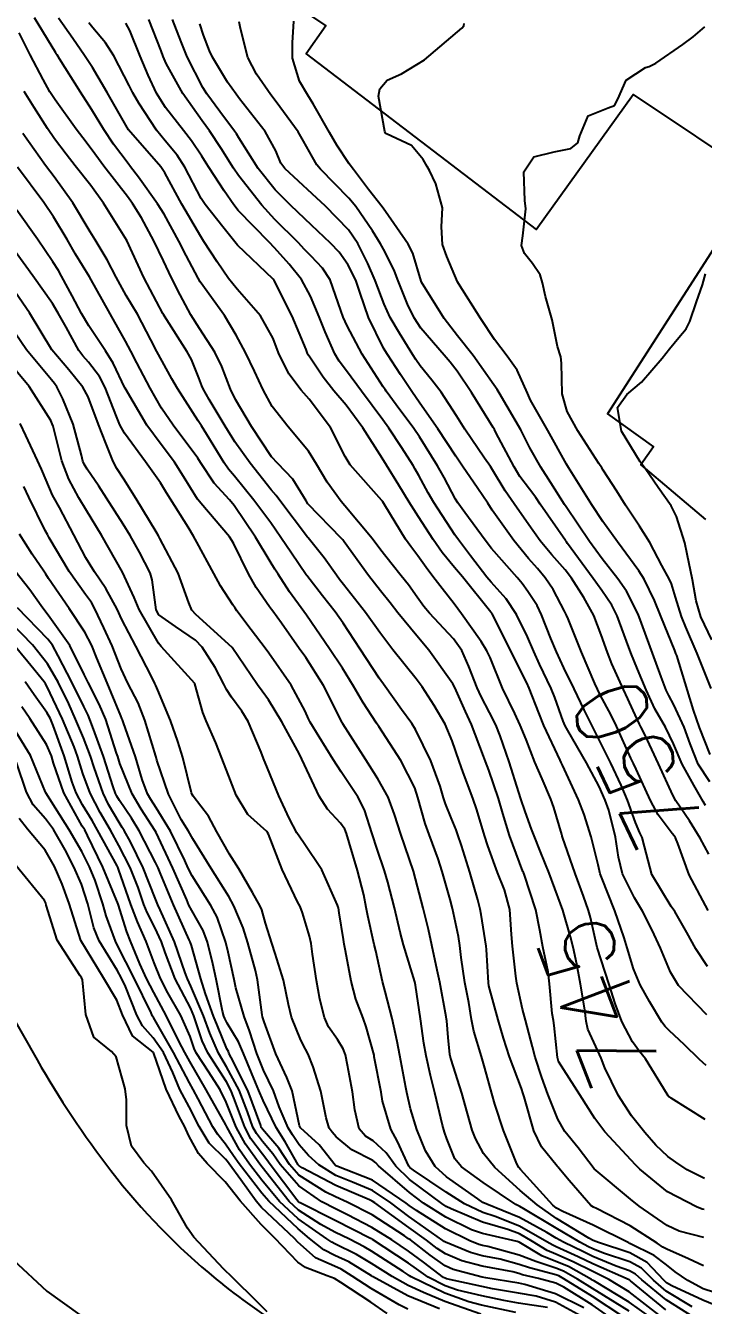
# Model space of a CAD drawing. Header units: metres. Extents: x 318500 to 325275, y 7408834 to 7428799.
# Drawn here: x 321769.7 to 321806.5, y 7415628.4 to 7415697.8 of the extents above; entities that cross this region are included whole.
import ezdxf
from ezdxf.enums import TextEntityAlignment as Align

# ---------------------------------------------------------------- set-up
doc = ezdxf.new("R2010")
doc.units = ezdxf.units.M
doc.header["$MEASUREMENT"] = 0
for name, color, linetype in [('Cotas', 45, 'Continuous'), ('Curvas de Nivel 1m', 11, 'Continuous'), ('Curvas de Nivel 5m', 15, 'Continuous'), ('Edificações', 30, 'Continuous'), ('Vias Primárias', 230, 'Continuous')]:
    doc.layers.add(name, color=color, linetype=linetype)
doc.styles.add('Style-STANDARD', font='STANDARD.shx')

msp = doc.modelspace()

# ---------------------------------------------------------------- linework, layer by layer
at = {"layer": 'Curvas de Nivel 1m', "flags": 128}
for points, elevation in [([(321806.581, 7415638.488), (321804.724, 7415639.632), (321804.599, 7415639.72), (321804.568, 7415639.76), (321804.516, 7415639.847), (321803.329, 7415641.78), (321803.021, 7415642.172), (321802.639, 7415642.686), (321802.051, 7415643.796), (321801.689, 7415644.775), (321801.362, 7415645.803), (321800.71, 7415647.81), (321800.352, 7415649.441), (321800.247, 7415649.817), (321799.977, 7415650.586), (321799.529, 7415651.828), (321798.834, 7415653.794), (321798.82, 7415653.84), (321798.814, 7415653.863), (321798.791, 7415653.94), (321798.368, 7415655.409), (321798.211, 7415655.849), (321797.73, 7415656.953), (321797.333, 7415657.863), (321796.858, 7415659.086), (321796.547, 7415659.873), (321796.249, 7415660.504), (321795.589, 7415661.883), (321794.915, 7415663.544), (321794.739, 7415663.902), (321794.418, 7415664.415), (321793.366, 7415665.916), (321792.955, 7415666.458), (321792.314, 7415667.28), (321791.807, 7415667.937), (321791.448, 7415668.414), (321790.987, 7415669.056), (321790.607, 7415669.568), (321790.327, 7415669.96), (321789.2, 7415671.805), (321789.088, 7415671.979), (321789.066, 7415672.015), (321789.031, 7415672.062), (321787.32, 7415673.997), (321787.057, 7415674.437), (321786.261, 7415676.012), (321785.103, 7415677.547), (321784.661, 7415678.037), (321783.995, 7415678.923), (321783.433, 7415680.055), (321783.142, 7415680.845), (321782.462, 7415682.067), (321781.182, 7415683.519), (321780.714, 7415684.087), (321780.108, 7415685.005), (321779.38, 7415686.107), (321779.214, 7415686.365), (321778.192, 7415688.126), (321777.265, 7415689.823), (321777.049, 7415690.142), (321775.29, 7415692.16), (321774.142, 7415694.178), (321773.34, 7415695.531), (321772.908, 7415696.197), (321772.271, 7415697.118), (321771.504, 7415698.218)], 746), ([(321806.696, 7415646.781), (321806.071, 7415647.74), (321805.587, 7415648.615), (321804.922, 7415649.757), (321804.734, 7415650.036), (321803.682, 7415651.776), (321803.283, 7415653.282), (321803.152, 7415653.785), (321803.037, 7415654.031), (321802.798, 7415654.597), (321802.356, 7415655.795), (321802.013, 7415656.607), (321801.457, 7415657.804), (321800.858, 7415659.006), (321800.44, 7415659.824), (321800.014, 7415660.693), (321799.465, 7415661.834), (321798.907, 7415662.973), (321798.507, 7415663.846), (321798.204, 7415664.578), (321797.706, 7415665.859), (321797.453, 7415666.361), (321796.963, 7415667.127), (321796.649, 7415667.557), (321796.379, 7415667.879), (321794.993, 7415669.459), (321794.639, 7415669.904), (321793.53, 7415671.407), (321793.162, 7415671.919), (321793.032, 7415672.134), (321792.409, 7415673.294), (321792.049, 7415673.935), (321791.073, 7415675.514), (321790.778, 7415675.955), (321789.818, 7415677.25), (321789.28, 7415677.977), (321789.209, 7415678.077), (321789.112, 7415678.225), (321787.978, 7415679.992), (321787.153, 7415681.526), (321786.943, 7415682.003), (321786.813, 7415682.357), (321786.233, 7415684.014), (321785.827, 7415684.651), (321785.203, 7415685.299), (321784.84, 7415685.669), (321784.492, 7415686.041), (321783.229, 7415687.298), (321782.523, 7415688.067), (321781.264, 7415689.677), (321780.988, 7415690.084), (321780.327, 7415691.141), (321779.697, 7415692.104), (321779.298, 7415692.642), (321778.237, 7415694.126), (321777.344, 7415695.762), (321777.177, 7415696.142), (321777.062, 7415696.434), (321776.391, 7415698.15)], 749), ([(321806.591, 7415655.517), (321806.461, 7415655.735), (321805.954, 7415656.612), (321805.329, 7415657.755), (321804.856, 7415658.849), (321804.422, 7415659.767), (321803.851, 7415660.747), (321803.37, 7415661.783), (321802.907, 7415662.906), (321802.534, 7415663.796), (321802.299, 7415664.43), (321801.798, 7415665.807), (321801.514, 7415666.37), (321800.963, 7415667.168), (321800.491, 7415667.825), (321799.108, 7415669.729), (321799.027, 7415669.84), (321799.001, 7415669.879), (321797.632, 7415671.861), (321797.386, 7415672.217), (321797.038, 7415672.672), (321796.53, 7415673.363), (321796.214, 7415673.883), (321795.225, 7415675.751), (321795.148, 7415675.899), (321795.082, 7415676.013), (321793.899, 7415677.912), (321793.122, 7415679.071), (321792.751, 7415679.55), (321792.416, 7415679.931), (321791.152, 7415681.393), (321790.783, 7415681.956), (321790.437, 7415682.695), (321789.93, 7415683.969), (321789.715, 7415684.492), (321789.206, 7415685.555), (321788.966, 7415685.982), (321788.523, 7415686.684), (321787.623, 7415687.996), (321787.247, 7415688.449), (321785.703, 7415690.024), (321785.513, 7415690.267), (321785.276, 7415690.68), (321784.792, 7415691.544), (321784.493, 7415692.042), (321783.314, 7415693.677), (321783.019, 7415694.063), (321782.236, 7415695.171), (321781.763, 7415696.076), (321781.366, 7415697.645), (321781.297, 7415698.009)], 752), ([(321806.826, 7415656.791), (321806.187, 7415657.747), (321805.754, 7415658.853), (321805.438, 7415659.754), (321804.882, 7415660.963), (321804.598, 7415661.475), (321804.455, 7415661.767), (321804.187, 7415662.485), (321803.725, 7415663.778), (321802.987, 7415665.752), (321802.975, 7415665.79), (321802.966, 7415665.806), (321802.951, 7415665.846), (321802.3, 7415667.136), (321801.845, 7415667.807), (321800.986, 7415668.895), (321800.308, 7415669.827), (321799.028, 7415671.71), (321798.946, 7415671.841), (321798.21, 7415673.021), (321797.652, 7415673.861), (321797.065, 7415674.903), (321796.571, 7415675.878), (321795.827, 7415677.161), (321795.407, 7415677.896), (321795.296, 7415678.081), (321795.114, 7415678.336), (321793.982, 7415679.911), (321793.146, 7415680.977), (321792.416, 7415681.931), (321791.189, 7415683.896), (321791.169, 7415683.95), (321790.712, 7415685.465), (321790.467, 7415685.961), (321789.236, 7415687.736), (321789.055, 7415687.982), (321788.313, 7415688.93), (321787.498, 7415689.998), (321787.273, 7415690.308), (321786.601, 7415691.328), (321786.203, 7415692.016), (321785.313, 7415693.57), (321785.024, 7415694.034), (321784.569, 7415694.804), (321784.19, 7415696.047), (321784.194, 7415696.883), (321784.257, 7415698.047)], 753), ([(321806.519, 7415633.593), (321806.408, 7415633.621), (321806.098, 7415633.736), (321804.532, 7415634.565), (321803.028, 7415635.783), (321802.792, 7415636.026), (321802.555, 7415636.28), (321801.131, 7415637.804), (321800.581, 7415638.537), (321799.77, 7415639.822), (321798.627, 7415641.621), (321798.561, 7415641.841), (321798.391, 7415643.587), (321798.349, 7415643.845), (321798.275, 7415644.226), (321798.126, 7415645.848), (321798.052, 7415646.487), (321797.775, 7415647.854), (321797.608, 7415648.745), (321797.388, 7415649.86), (321796.759, 7415651.779), (321796.719, 7415651.87), (321796.693, 7415651.939), (321795.966, 7415653.878), (321795.603, 7415655.081), (321795.362, 7415655.884), (321794.833, 7415657.422), (321794.662, 7415657.893), (321794.555, 7415658.184), (321793.892, 7415659.905), (321793.578, 7415660.61), (321792.99, 7415661.918), (321792.893, 7415662.115), (321791.586, 7415663.94), (321790.932, 7415664.721), (321789.897, 7415665.966), (321789.484, 7415666.501), (321788.962, 7415667.151), (321788.307, 7415667.987), (321786.997, 7415669.808), (321786.918, 7415669.921), (321786.847, 7415670.002), (321785.028, 7415671.882), (321784.925, 7415672.032), (321784.201, 7415673.202), (321783.395, 7415674.055), (321783.056, 7415674.43), (321781.967, 7415676.071), (321781.102, 7415677.529), (321780.83, 7415678.084), (321780.35, 7415679.32), (321779.981, 7415680.097), (321779.149, 7415681.385), (321778.682, 7415682.117), (321778.102, 7415683.2), (321777.627, 7415684.133), (321777.486, 7415684.429), (321777.199, 7415685.061), (321776.676, 7415686.145), (321775.994, 7415687.386), (321775.521, 7415688.157), (321775.246, 7415688.543), (321773.964, 7415690.18), (321773.668, 7415690.578), (321773.279, 7415691.12), (321772.819, 7415691.731), (321772.463, 7415692.202), (321771.313, 7415693.779), (321771.028, 7415694.223), (321770.665, 7415694.892), (321769.971, 7415696.234), (321769.362, 7415697.421)], 744), ([(321806.625, 7415641.407), (321806.275, 7415641.735), (321805.439, 7415642.549), (321804.645, 7415643.288), (321804.41, 7415643.526), (321804.229, 7415643.766), (321803.554, 7415644.889), (321803.052, 7415645.784), (321802.693, 7415646.656), (321802.342, 7415647.794), (321802.184, 7415648.326), (321801.679, 7415649.801), (321800.945, 7415651.621), (321800.883, 7415651.809), (321800.767, 7415652.296), (321800.395, 7415653.816), (321800.011, 7415655.03), (321799.707, 7415655.827), (321798.838, 7415657.7), (321798.771, 7415657.841), (321798.711, 7415657.973), (321797.825, 7415659.856), (321797.547, 7415660.53), (321797.03, 7415661.868), (321796.894, 7415662.168), (321796.032, 7415663.883), (321795.107, 7415665.738), (321795.028, 7415665.899), (321794.998, 7415665.946), (321794.951, 7415666.003), (321793.406, 7415667.916), (321792.978, 7415668.428), (321792.301, 7415669.242), (321791.813, 7415669.938), (321791.018, 7415671.17), (321790.516, 7415671.958), (321789.953, 7415672.88), (321789.292, 7415673.976), (321789.056, 7415674.357), (321788.003, 7415675.991), (321787.098, 7415677.219), (321786.435, 7415678.01), (321785.85, 7415678.751), (321785.128, 7415679.824), (321785.047, 7415679.949), (321785.005, 7415680.032), (321784.931, 7415680.235), (321784.167, 7415682.045), (321783.189, 7415683.982), (321783.135, 7415684.061), (321781.208, 7415685.897), (321781.129, 7415686.001), (321781.07, 7415686.082), (321780.416, 7415686.898), (321779.448, 7415688.107), (321779.245, 7415688.433), (321778.356, 7415690.124), (321777.93, 7415690.784), (321777.284, 7415691.555), (321776.812, 7415692.145), (321775.863, 7415693.604), (321775.539, 7415694.158), (321775.326, 7415694.559), (321774.492, 7415696.173), (321774.05, 7415696.872), (321773.365, 7415697.69), (321773.142, 7415697.968)], 747), ([(321806.656, 7415644.152), (321805.121, 7415645.753), (321804.691, 7415646.48), (321804.156, 7415647.768), (321803.692, 7415648.748), (321803.167, 7415649.783), (321802.741, 7415650.504), (321802.087, 7415651.797), (321801.865, 7415652.708), (321801.719, 7415653.801), (321801.352, 7415655.257), (321801.155, 7415655.807), (321800.821, 7415656.538), (321800.138, 7415657.821), (321799.12, 7415659.582), (321798.981, 7415659.839), (321798.872, 7415660.089), (321798.412, 7415661.374), (321798.218, 7415661.85), (321797.589, 7415663.181), (321797.275, 7415663.865), (321796.932, 7415664.652), (321796.344, 7415665.879), (321795.788, 7415666.717), (321794.967, 7415667.632), (321794.736, 7415667.902), (321793.848, 7415669.05), (321793.189, 7415669.918), (321793.004, 7415670.183), (321791.864, 7415671.937), (321791.558, 7415672.465), (321791.045, 7415673.416), (321790.851, 7415673.755), (321790.731, 7415673.955), (321790.124, 7415674.905), (321789.42, 7415675.975), (321789.087, 7415676.431), (321787.929, 7415677.992), (321787.121, 7415679.078), (321786.725, 7415679.605), (321786.487, 7415680.01), (321785.965, 7415681.201), (321785.63, 7415682.023), (321785.176, 7415683.13), (321784.678, 7415684.038), (321784.015, 7415684.865), (321783.207, 7415685.755), (321782.922, 7415686.063), (321781.236, 7415687.79), (321781.001, 7415688.084), (321780.486, 7415688.857), (321779.673, 7415690.104), (321779.513, 7415690.347), (321779.276, 7415690.732), (321778.722, 7415691.556), (321778.278, 7415692.125), (321777.308, 7415693.366), (321776.822, 7415694.145), (321776.359, 7415695.125), (321775.934, 7415696.154), (321775.364, 7415697.537), (321775.148, 7415697.943)], 748), ([(321806.777, 7415652.875), (321806.297, 7415653.737), (321805.727, 7415654.674), (321804.986, 7415655.757), (321804.815, 7415656.067), (321804.037, 7415657.772), (321803.316, 7415659.33), (321803.088, 7415659.787), (321803.015, 7415659.931), (321802.874, 7415660.233), (321802.382, 7415661.294), (321802.14, 7415661.801), (321801.518, 7415663.204), (321801.273, 7415663.815), (321800.934, 7415664.777), (321800.527, 7415665.824), (321800, 7415666.79), (321799.322, 7415667.836), (321798.977, 7415668.285), (321798.251, 7415669.113), (321797.633, 7415669.861), (321797.013, 7415670.726), (321796.211, 7415671.882), (321795.734, 7415672.587), (321795.048, 7415673.712), (321794.929, 7415673.901), (321794.603, 7415674.358), (321793.545, 7415675.915), (321793.091, 7415676.64), (321792.255, 7415677.933), (321791.754, 7415678.578), (321791.124, 7415679.357), (321790.879, 7415679.706), (321790.72, 7415679.956), (321789.989, 7415681.126), (321789.489, 7415681.975), (321789.171, 7415682.695), (321788.678, 7415683.985), (321788.281, 7415684.908), (321787.736, 7415685.995), (321787.221, 7415686.725), (321785.975, 7415688.019), (321785.25, 7415688.693), (321783.768, 7415690.053), (321783.558, 7415690.341), (321783.28, 7415691.012), (321782.707, 7415692.066), (321781.316, 7415693.845), (321781.134, 7415694.083), (321780.672, 7415694.748), (321779.844, 7415696.103), (321779.685, 7415696.436), (321779.362, 7415697.295), (321779.163, 7415697.908)], 751), ([(321806.848, 7415658.276), (321806.274, 7415659.746), (321805.943, 7415660.686), (321805.614, 7415661.753), (321805.031, 7415663.646), (321804.989, 7415663.759), (321804.922, 7415663.915), (321804.165, 7415665.772), (321803.818, 7415666.636), (321803.264, 7415667.786), (321802.977, 7415668.242), (321801.814, 7415669.808), (321801.016, 7415670.916), (321800.423, 7415671.826), (321799.334, 7415673.55), (321799.154, 7415673.839), (321799.053, 7415674.016), (321798.039, 7415675.856), (321797.104, 7415677.498), (321796.93, 7415677.873), (321796.372, 7415679.131), (321795.835, 7415679.889), (321795.143, 7415680.779), (321794.404, 7415681.908), (321793.188, 7415683.816), (321793.135, 7415683.921), (321792.555, 7415685.281), (321792.334, 7415685.933), (321792.266, 7415686.893), (321792.33, 7415687.934), (321791.968, 7415689.231), (321791.624, 7415689.945), (321791.489, 7415690.163), (321791.276, 7415690.543), (321790.639, 7415691.315), (321789.29, 7415691.94), (321789.243, 7415691.98), (321789.207, 7415692.065), (321788.851, 7415693.985), (321788.925, 7415694.385), (321789.333, 7415694.85), (321790.109, 7415695.198), (321791.35, 7415695.95), (321793.367, 7415697.663), (321793.489, 7415697.798), (321793.497, 7415697.919)], 754), ([(321806.503, 7415632.073), (321805.167, 7415632.417), (321804.505, 7415632.741), (321803, 7415633.783), (321802.526, 7415634.164), (321800.55, 7415635.81), (321799.678, 7415636.94), (321798.961, 7415637.834), (321798.58, 7415638.492), (321798.046, 7415639.848), (321797.709, 7415640.758), (321797.352, 7415641.859), (321797.202, 7415642.428), (321796.822, 7415643.867), (321796.659, 7415644.473), (321796.357, 7415645.873), (321796.299, 7415646.26), (321796.124, 7415647.876), (321796.073, 7415648.52), (321795.979, 7415649.878), (321795.694, 7415650.933), (321795.315, 7415651.884), (321794.782, 7415653.331), (321794.604, 7415653.893), (321794.181, 7415655.277), (321793.964, 7415655.903), (321793.443, 7415657.299), (321793.228, 7415657.914), (321792.856, 7415659.016), (321792.467, 7415659.926), (321791.872, 7415660.927), (321791.216, 7415661.945), (321790.896, 7415662.382), (321789.628, 7415663.963), (321788.934, 7415664.887), (321788.145, 7415665.988), (321786.965, 7415667.501), (321786.741, 7415667.777), (321786.573, 7415668.006), (321785.908, 7415668.94), (321785.035, 7415670.029), (321785.001, 7415670.073), (321783.505, 7415672.053), (321783.297, 7415672.32), (321783.036, 7415672.634), (321781.887, 7415674.072), (321781.067, 7415675.243), (321780.534, 7415676.088), (321779.67, 7415677.533), (321779.354, 7415678.106), (321779.28, 7415678.276), (321779.116, 7415678.706), (321778.705, 7415679.695), (321778.479, 7415680.12), (321777.253, 7415682.044), (321777.193, 7415682.139), (321777.161, 7415682.194), (321776.134, 7415684.151), (321775.21, 7415686.16), (321773.944, 7415688.179), (321773.254, 7415689.139), (321772.41, 7415690.203), (321771.907, 7415690.841), (321771.285, 7415691.677), (321770.907, 7415692.224), (321770.174, 7415693.364), (321769.638, 7415694.237)], 743), ([(321806.482, 7415630.538), (321805.663, 7415630.918), (321804.487, 7415631.442), (321804.279, 7415631.554), (321803.965, 7415631.768), (321802.504, 7415632.719), (321800.673, 7415633.653), (321800.519, 7415633.721), (321800.369, 7415633.812), (321799.2, 7415635.17), (321798.644, 7415635.839), (321798.604, 7415635.893), (321798.551, 7415635.946), (321797.7, 7415636.991), (321797.29, 7415637.859), (321796.762, 7415639.703), (321796.706, 7415639.868), (321796.604, 7415640.154), (321795.967, 7415641.877), (321795.631, 7415642.889), (321795.34, 7415643.883), (321794.843, 7415645.723), (321794.816, 7415645.889), (321794.707, 7415647.702), (321794.688, 7415647.89), (321794.429, 7415649.596), (321794.367, 7415649.895), (321794.239, 7415650.396), (321793.806, 7415651.904), (321793.354, 7415653.339), (321793.168, 7415653.914), (321793.069, 7415654.192), (321792.799, 7415654.839), (321792.484, 7415655.602), (321792.378, 7415655.926), (321792.195, 7415656.553), (321791.698, 7415657.937), (321790.865, 7415659.629), (321790.662, 7415659.952), (321790.11, 7415660.726), (321789.218, 7415661.967), (321788.897, 7415662.424), (321787.854, 7415663.986), (321786.941, 7415665.4), (321786.507, 7415666.007), (321785.822, 7415666.88), (321784.97, 7415667.986), (321784.952, 7415668.012), (321784.938, 7415668.03), (321784.142, 7415669.197), (321783.565, 7415670.052), (321783.012, 7415670.834), (321782.094, 7415672.069), (321781.043, 7415673.369), (321780.719, 7415673.757), (321780.486, 7415674.088), (321779.543, 7415675.633), (321779.248, 7415676.107), (321779.084, 7415676.367), (321777.949, 7415678.127), (321777.643, 7415678.66), (321777.125, 7415679.602), (321776.833, 7415680.143), (321776.513, 7415680.773), (321775.777, 7415682.154), (321775.175, 7415683.173), (321774.627, 7415684.168), (321774.139, 7415685.115), (321773.483, 7415686.186), (321773.217, 7415686.63), (321772.286, 7415688.204), (321771.261, 7415689.614), (321770.798, 7415690.225), (321769.566, 7415691.958)], 742), ([(321807.086, 7415629.099), (321806.463, 7415629.295), (321805.643, 7415629.742), (321804.952, 7415630.227), (321804.478, 7415630.595), (321803.813, 7415631.1), (321802.49, 7415631.763), (321802.429, 7415631.791), (321800.504, 7415632.753), (321798.859, 7415633.49), (321798.517, 7415633.672), (321798.303, 7415633.843), (321796.549, 7415635.777), (321796.471, 7415635.871), (321796.352, 7415636.072), (321795.63, 7415637.879), (321795.157, 7415639.319), (321794.995, 7415639.886), (321794.621, 7415641.274), (321794.436, 7415641.893), (321794.023, 7415643.279), (321793.898, 7415643.901), (321793.749, 7415644.819), (321793.54, 7415645.907), (321793.342, 7415647.269), (321793.273, 7415647.912), (321793.201, 7415648.399), (321792.861, 7415649.918), (321792.737, 7415650.417), (321792.314, 7415651.927), (321792.088, 7415652.612), (321791.598, 7415653.938), (321791.395, 7415654.54), (321790.992, 7415655.947), (321790.818, 7415656.469), (321790.06, 7415657.958), (321788.867, 7415659.801), (321788.751, 7415659.972), (321788.013, 7415661.115), (321787.498, 7415661.991), (321786.904, 7415662.963), (321786.206, 7415664.011), (321784.947, 7415665.841), (321784.812, 7415666.031), (321784.025, 7415667.104), (321783.414, 7415668.053), (321783.241, 7415668.323), (321782.98, 7415668.753), (321782.179, 7415670.068), (321781.026, 7415671.781), (321780.766, 7415672.084), (321779.943, 7415673), (321779.208, 7415674.108), (321779.054, 7415674.349), (321777.713, 7415676.131), (321777.094, 7415677.064), (321776.476, 7415678.146), (321775.753, 7415679.524), (321775.427, 7415680.157), (321775.138, 7415680.699), (321774.306, 7415682.173), (321773.19, 7415684.19), (321772.423, 7415685.423), (321771.962, 7415686.209), (321771.228, 7415687.446), (321770.706, 7415688.225), (321769.268, 7415690.126)], 741), ([(321805.864, 7415628.324), (321804.461, 7415629.179), (321803.776, 7415629.77), (321803.112, 7415630.416), (321802.48, 7415630.758), (321801.058, 7415631.231), (321800.486, 7415631.46), (321800.249, 7415631.575), (321799.779, 7415631.821), (321798.501, 7415632.579), (321796.738, 7415633.645), (321796.518, 7415633.764), (321796.309, 7415633.872), (321794.538, 7415635.057), (321793.354, 7415635.908), (321792.988, 7415636.347), (321792.565, 7415637.442), (321792.443, 7415637.797), (321792.398, 7415637.923), (321792.327, 7415638.17), (321791.905, 7415639.93), (321791.679, 7415640.869), (321791.434, 7415641.938), (321791.316, 7415642.619), (321791.127, 7415643.943), (321790.86, 7415645.765), (321790.822, 7415645.948), (321790.687, 7415646.416), (321790.209, 7415647.955), (321790.032, 7415648.642), (321789.727, 7415649.96), (321789.369, 7415651.346), (321789.181, 7415651.966), (321788.778, 7415653.144), (321788.519, 7415653.974), (321788.098, 7415655.275), (321787.731, 7415655.986), (321786.83, 7415657.338), (321786.402, 7415658.007), (321785.632, 7415659.245), (321785.154, 7415660.026), (321785.061, 7415660.216), (321784.876, 7415660.624), (321784.111, 7415662.038), (321782.916, 7415663.779), (321782.714, 7415664.053), (321781.958, 7415665.041), (321781.166, 7415666.077), (321781.08, 7415666.208), (321780.953, 7415666.401), (321780.29, 7415667.417), (321779.928, 7415668.096), (321778.995, 7415669.794), (321778.814, 7415670.112), (321778.524, 7415670.601), (321777.566, 7415672.132), (321777.363, 7415672.464), (321777.039, 7415673.004), (321776.222, 7415674.148), (321775.073, 7415675.704), (321774.824, 7415676.164), (321774.648, 7415676.605), (321774.03, 7415678.176), (321773.716, 7415678.781), (321773.124, 7415679.553), (321772.825, 7415679.893), (321772.601, 7415680.198), (321771.911, 7415681.446), (321771.489, 7415682.215), (321771.168, 7415682.735), (321770.11, 7415684.231), (321769.202, 7415685.487)], 739), ([(321806.931, 7415664.491), (321806.343, 7415665.746), (321806.089, 7415666.618), (321805.879, 7415667.751), (321805.598, 7415669.147), (321805.465, 7415669.755), (321805.021, 7415671.18), (321804.725, 7415671.765), (321804.025, 7415672.761), (321803.317, 7415673.786), (321803.055, 7415674.155), (321802.029, 7415675.806), (321801.819, 7415677.089), (321802.317, 7415677.802), (321803.117, 7415678.473), (321804.241, 7415679.773), (321804.634, 7415680.271), (321805.147, 7415680.895), (321805.543, 7415681.367), (321805.75, 7415681.754), (321806.105, 7415682.822), (321806.436, 7415683.748), (321806.59, 7415684.352)], 756), ([(321805.971, 7415627.737), (321804.454, 7415628.706), (321803.145, 7415629.78), (321802.788, 7415630.1), (321802.475, 7415630.27), (321801.749, 7415630.526), (321800.482, 7415631.059), (321799.969, 7415631.302), (321798.882, 7415631.834), (321798.493, 7415632.041), (321797.987, 7415632.358), (321796.509, 7415633.166), (321794.739, 7415633.888), (321794.521, 7415633.985), (321794.246, 7415634.172), (321792.542, 7415635.37), (321791.924, 7415635.929), (321791.409, 7415636.788), (321790.932, 7415637.945), (321790.587, 7415639.067), (321790.393, 7415639.952), (321790.341, 7415640.216), (321790.016, 7415641.956), (321789.874, 7415642.721), (321789.605, 7415643.96), (321789.221, 7415645.416), (321789.078, 7415645.966), (321788.705, 7415647.628), (321788.624, 7415647.971), (321788.281, 7415649.532), (321788.194, 7415649.978), (321788.053, 7415650.667), (321787.718, 7415651.986), (321787.265, 7415653.511), (321787.118, 7415653.995), (321787.026, 7415654.231), (321786.796, 7415654.561), (321786.096, 7415655.304), (321785.639, 7415656.018), (321784.835, 7415657.717), (321784.701, 7415658.031), (321784.573, 7415658.304), (321783.621, 7415660.042), (321782.882, 7415661.236), (321782.544, 7415661.713), (321782.292, 7415662.059), (321780.92, 7415664.08), (321778.946, 7415665.876), (321778.732, 7415666.112), (321778.569, 7415666.499), (321777.993, 7415668.12), (321776.998, 7415669.995), (321776.92, 7415670.131), (321776.79, 7415670.347), (321775.72, 7415672.153), (321775.04, 7415673.209), (321774.668, 7415673.787), (321774.468, 7415674.169), (321774.07, 7415675.17), (321773.671, 7415676.181), (321773.102, 7415677.685), (321772.827, 7415678.194), (321772.06, 7415679.147), (321771.13, 7415680.22), (321769.922, 7415682.232), (321769.176, 7415683.333)], 738), ([(321804.446, 7415628.166), (321802.526, 7415629.733), (321802.47, 7415629.777), (321802.447, 7415629.79), (321800.478, 7415630.653), (321799.693, 7415631.033), (321798.487, 7415631.58), (321798.307, 7415631.662), (321797.993, 7415631.847), (321796.502, 7415632.703), (321795.18, 7415633.213), (321794.513, 7415633.429), (321793.519, 7415633.905), (321792.529, 7415634.533), (321790.763, 7415635.73), (321790.549, 7415635.885), (321790.496, 7415635.951), (321789.895, 7415637.288), (321789.532, 7415637.96), (321789.078, 7415639.48), (321788.997, 7415639.966), (321788.629, 7415641.887), (321788.614, 7415641.97), (321788.184, 7415643.516), (321788.017, 7415643.98), (321787.634, 7415645.016), (321787.365, 7415645.99), (321787.066, 7415647.633), (321787.001, 7415647.996), (321786.954, 7415648.238), (321786.727, 7415649.684), (321786.682, 7415649.953), (321786.665, 7415650.001), (321786.628, 7415650.105), (321785.777, 7415652.015), (321784.782, 7415653.501), (321784.435, 7415654.034), (321784.004, 7415654.832), (321783.443, 7415656.044), (321782.832, 7415657.53), (321782.627, 7415658.053), (321782.497, 7415658.403), (321781.789, 7415660.066), (321781.435, 7415660.631), (321780.883, 7415661.383), (321780.609, 7415661.806), (321780.465, 7415662.086), (321779.994, 7415663.004), (321779.296, 7415664.104), (321778.925, 7415664.472), (321777.84, 7415665.217), (321776.946, 7415665.861), (321776.804, 7415666.132), (321776.581, 7415667.751), (321776.465, 7415668.138), (321775.889, 7415669.244), (321775.394, 7415670.154), (321775.009, 7415670.776), (321774.106, 7415672.174), (321773.683, 7415672.827), (321773.046, 7415673.762), (321772.886, 7415674.029), (321772.823, 7415674.193), (321772.745, 7415674.504), (321772.293, 7415676.202), (321771.734, 7415677.577), (321771.414, 7415678.215), (321771.287, 7415678.392), (321771.114, 7415678.594), (321769.771, 7415680.234), (321769.143, 7415681.127)], 737), ([(321804.231, 7415627.763), (321802.46, 7415629.133), (321801.344, 7415629.801), (321800.474, 7415630.23), (321799.421, 7415630.768), (321798.483, 7415631.177), (321798.013, 7415631.375), (321797.213, 7415631.859), (321796.496, 7415632.281), (321795.863, 7415632.513), (321794.505, 7415632.908), (321792.803, 7415633.628), (321792.518, 7415633.772), (321792.284, 7415633.924), (321790.539, 7415635.222), (321789.805, 7415635.957), (321789.274, 7415636.679), (321788.563, 7415637.316), (321788.16, 7415637.57), (321787.814, 7415637.981), (321787.572, 7415638.998), (321787.441, 7415639.987), (321787.177, 7415641.436), (321787.06, 7415641.994), (321786.948, 7415642.311), (321786.638, 7415642.812), (321786.153, 7415643.515), (321785.921, 7415644.011), (321785.679, 7415645), (321785.498, 7415646.018), (321785.281, 7415647.442), (321785.199, 7415648.023), (321785.115, 7415648.425), (321784.727, 7415649.696), (321784.601, 7415650.031), (321784.471, 7415650.295), (321783.637, 7415652.041), (321782.885, 7415653.952), (321782.837, 7415654.05), (321782.791, 7415654.108), (321781.764, 7415655.03), (321781.13, 7415656.075), (321780.822, 7415656.868), (321780.353, 7415658.087), (321780.033, 7415658.912), (321779.503, 7415660.101), (321779.323, 7415660.551), (321778.901, 7415662.11), (321778.89, 7415662.135), (321777.062, 7415664.129), (321776.923, 7415664.313), (321775.877, 7415666.146), (321775.599, 7415666.793), (321774.97, 7415668.16), (321773.83, 7415670.178), (321773.02, 7415671.509), (321772.604, 7415672.194), (321772.06, 7415673.22), (321771.684, 7415674.21), (321771.207, 7415676.089), (321771.165, 7415676.219), (321771.083, 7415676.396), (321769.908, 7415678.232), (321769.12, 7415679.203)], 736), ([(321802.444, 7415628.084), (321801.692, 7415628.557), (321800.463, 7415629.321), (321799.648, 7415629.822), (321798.893, 7415630.253), (321798.476, 7415630.412), (321797.395, 7415630.772), (321796.483, 7415631.128), (321794.783, 7415631.591), (321794.488, 7415631.647), (321794.297, 7415631.702), (321793.804, 7415631.9), (321792.499, 7415632.548), (321790.916, 7415633.542), (321790.518, 7415633.819), (321790.349, 7415633.952), (321788.538, 7415635.192), (321786.592, 7415635.957), (321786.55, 7415635.972), (321786.514, 7415636.001), (321785.646, 7415637.099), (321784.623, 7415638.029), (321784.572, 7415638.134), (321784.174, 7415640.034), (321783.892, 7415640.756), (321783.291, 7415642.043), (321782.647, 7415643.777), (321782.589, 7415643.99), (321782.571, 7415644.051), (321782.542, 7415644.162), (321782.289, 7415646.056), (321782.183, 7415646.562), (321781.766, 7415648.064), (321781.523, 7415648.873), (321781.018, 7415650.076), (321780.737, 7415650.572), (321779.774, 7415652.095), (321778.784, 7415653.7), (321778.542, 7415654.112), (321778.162, 7415654.751), (321777.47, 7415656.123), (321776.838, 7415657.974), (321776.793, 7415658.131), (321776.776, 7415658.196), (321776.185, 7415660.14), (321775.816, 7415661.083), (321775.257, 7415662.154), (321774.901, 7415662.918), (321774.406, 7415664.168), (321773.966, 7415665.143), (321773.472, 7415666.182), (321773.282, 7415666.514), (321772.958, 7415666.954), (321772.087, 7415668.199), (321770.997, 7415670.035), (321770.902, 7415670.211), (321770.784, 7415670.433), (321769.886, 7415672.227), (321769.624, 7415672.822)], 734), ([(321802.107, 7415627.793), (321800.456, 7415628.874), (321798.913, 7415629.833), (321798.629, 7415629.995), (321798.472, 7415630.053), (321797.045, 7415630.431), (321796.478, 7415630.625), (321795.459, 7415630.901), (321794.482, 7415631.084), (321793.848, 7415631.264), (321792.489, 7415631.821), (321792.426, 7415631.857), (321792.342, 7415631.922), (321790.509, 7415633.224), (321789.533, 7415633.96), (321788.53, 7415634.628), (321787.437, 7415635.086), (321786.542, 7415635.448), (321785.627, 7415636.014), (321785.063, 7415636.53), (321784.561, 7415637.115), (321784.184, 7415637.652), (321783.953, 7415638.036), (321783.465, 7415639.163), (321783.154, 7415640.044), (321782.616, 7415641.149), (321782.259, 7415642.056), (321781.866, 7415643.285), (321781.568, 7415644.066), (321781.126, 7415645.62), (321781.036, 7415646.075), (321780.702, 7415647.553), (321780.568, 7415648.082), (321780.097, 7415649.462), (321779.761, 7415650.095), (321778.754, 7415651.696), (321778.539, 7415652.112), (321778.356, 7415652.524), (321777.569, 7415654.122), (321776.802, 7415655.379), (321776.502, 7415655.829), (321776.329, 7415656.137), (321776.041, 7415656.923), (321775.676, 7415658.147), (321775.022, 7415660.003), (321774.966, 7415660.159), (321774.94, 7415660.228), (321774.872, 7415660.377), (321774.361, 7415661.644), (321774.131, 7415662.171), (321773.581, 7415663.509), (321773.313, 7415664.184), (321772.931, 7415664.911), (321772.082, 7415666.199), (321770.966, 7415667.828), (321770.811, 7415668.055), (321770.7, 7415668.214), (321770.063, 7415669.144), (321769.376, 7415670.234)], 733), ([(321801.353, 7415627.801), (321800.449, 7415628.436), (321798.908, 7415629.389), (321798.466, 7415629.602), (321797.539, 7415629.854), (321796.665, 7415630.06), (321796.473, 7415630.121), (321796.135, 7415630.212), (321794.476, 7415630.523), (321793.383, 7415630.811), (321792.483, 7415631.202), (321792.046, 7415631.487), (321791.451, 7415631.936), (321790.5, 7415632.625), (321788.663, 7415633.969), (321788.521, 7415634.061), (321788.365, 7415634.13), (321786.534, 7415634.911), (321784.712, 7415635.863), (321784.549, 7415635.968), (321784.5, 7415636.031), (321783.798, 7415637.273), (321783.308, 7415638.043), (321782.592, 7415639.505), (321782.37, 7415640.053), (321782.176, 7415640.487), (321781.526, 7415642.067), (321781.264, 7415642.698), (321780.646, 7415643.708), (321780.522, 7415643.955), (321780.473, 7415644.083), (321780.389, 7415644.349), (321780.051, 7415646.089), (321779.869, 7415646.916), (321779.587, 7415648.097), (321779.351, 7415648.735), (321778.727, 7415649.813), (321778.575, 7415650.112), (321778.453, 7415650.394), (321777.699, 7415652.121), (321776.789, 7415654.05), (321776.744, 7415654.131), (321775.979, 7415655.319), (321775.499, 7415656.15), (321774.835, 7415657.795), (321774.715, 7415658.162), (321774.648, 7415658.358), (321774.061, 7415660.172), (321773.713, 7415661.012), (321773.101, 7415662.187), (321772.896, 7415662.614), (321772.106, 7415664.198), (321770.944, 7415665.828), (321770.641, 7415666.215), (321769.937, 7415667.203), (321769.126, 7415668.238)], 732), ([(321799.994, 7415628.27), (321798.458, 7415629.026), (321796.79, 7415629.541), (321796.466, 7415629.601), (321794.677, 7415629.888), (321794.47, 7415629.932), (321792.901, 7415630.341), (321792.476, 7415630.54), (321791.667, 7415631.118), (321790.585, 7415631.949), (321790.491, 7415632.018), (321790.271, 7415632.175), (321788.51, 7415633.304), (321787.163, 7415633.99), (321786.524, 7415634.28), (321785.992, 7415634.544), (321784.541, 7415635.462), (321784.037, 7415636.035), (321783.449, 7415636.931), (321782.569, 7415637.949), (321782.526, 7415638.007), (321782.5, 7415638.051), (321782.465, 7415638.158), (321781.762, 7415640.063), (321780.862, 7415641.841), (321780.745, 7415642.078), (321780.713, 7415642.161), (321780.632, 7415642.323), (321780.118, 7415643.561), (321779.914, 7415644.091), (321779.471, 7415645.295), (321779.227, 7415646.102), (321778.707, 7415647.916), (321778.64, 7415648.111), (321778.59, 7415648.233), (321777.746, 7415650.12), (321777.017, 7415651.866), (321776.901, 7415652.129), (321776.764, 7415652.423), (321775.878, 7415654.144), (321775.467, 7415654.82), (321774.806, 7415655.777), (321774.658, 7415656.012), (321774.584, 7415656.163), (321774.465, 7415656.516), (321773.941, 7415658.173), (321773.398, 7415659.646), (321773.205, 7415660.185), (321773.106, 7415660.42), (321772.877, 7415660.882), (321772.226, 7415662.197), (321771.484, 7415663.631), (321771.174, 7415664.207), (321770.925, 7415664.539), (321769.282, 7415666.235)], 731), ([(321798.015, 7415628.278), (321796.45, 7415628.528), (321795.661, 7415628.669), (321794.455, 7415628.918), (321793.142, 7415629.228), (321792.463, 7415629.461), (321791.558, 7415629.934), (321790.909, 7415630.378), (321790.477, 7415630.691), (321788.539, 7415631.97), (321788.49, 7415632.001), (321788.431, 7415632.031), (321786.505, 7415633.008), (321784.563, 7415633.986), (321784.52, 7415634.013), (321784.501, 7415634.03), (321784.425, 7415634.127), (321782.985, 7415636.046), (321782.803, 7415636.298), (321782.556, 7415636.606), (321781.935, 7415637.431), (321781.6, 7415638.065), (321781.018, 7415639.649), (321780.853, 7415640.076), (321780.607, 7415640.519), (321779.597, 7415642.095), (321779.291, 7415642.754), (321778.848, 7415644.107), (321778.656, 7415644.541), (321777.831, 7415646.118), (321777.29, 7415647.535), (321777.078, 7415648.126), (321776.718, 7415648.889), (321776.302, 7415649.712), (321776.132, 7415650.139), (321775.817, 7415651.071), (321775.384, 7415652.151), (321774.778, 7415653.351), (321774.321, 7415654.167), (321773.763, 7415655.139), (321773.225, 7415656.184), (321772.826, 7415657.24), (321772.531, 7415658.193), (321772.35, 7415658.692), (321771.724, 7415660.201), (321770.887, 7415661.946), (321770.792, 7415662.114), (321770.717, 7415662.213), (321769.837, 7415663.295), (321769.05, 7415664.238)], 729), ([(321796.297, 7415628.016), (321794.448, 7415628.416), (321793.762, 7415628.589), (321792.457, 7415629.057), (321790.628, 7415629.948), (321790.53, 7415630.008), (321790.471, 7415630.052), (321790.193, 7415630.233), (321788.484, 7415631.34), (321788.082, 7415631.572), (321787.279, 7415631.988), (321786.496, 7415632.377), (321785.722, 7415632.792), (321784.513, 7415633.564), (321784.009, 7415634.035), (321782.548, 7415635.895), (321782.428, 7415636.052), (321781.636, 7415637.139), (321781.139, 7415638.071), (321780.59, 7415639.413), (321780.264, 7415640.085), (321779.653, 7415641.056), (321778.97, 7415642.105), (321778.859, 7415642.333), (321778.639, 7415642.979), (321778.138, 7415644.115), (321777.438, 7415645.353), (321777.031, 7415646.126), (321776.693, 7415646.985), (321776.246, 7415648.137), (321775.776, 7415649.199), (321775.417, 7415650.15), (321774.758, 7415652.059), (321774.719, 7415652.161), (321774.675, 7415652.247), (321773.619, 7415654.178), (321773.319, 7415654.706), (321772.804, 7415655.553), (321772.454, 7415656.194), (321772.246, 7415656.769), (321771.803, 7415658.2), (321771.212, 7415659.859), (321771.065, 7415660.208), (321770.873, 7415660.55), (321770.174, 7415661.512), (321769.693, 7415662.228)], 728), ([(321794.404, 7415627.927), (321792.45, 7415628.607), (321791.304, 7415629.09), (321790.463, 7415629.477), (321789.596, 7415629.959), (321788.477, 7415630.673), (321787.657, 7415631.158), (321786.487, 7415631.74), (321786.319, 7415631.833), (321786.057, 7415632.006), (321784.506, 7415633.097), (321783.48, 7415634.04), (321782.537, 7415635.188), (321781.861, 7415636.06), (321781.324, 7415636.835), (321780.631, 7415638.079), (321780.572, 7415638.197), (321779.513, 7415640.096), (321778.623, 7415641.621), (321778.346, 7415642.113), (321778.024, 7415642.728), (321777.332, 7415644.123), (321776.668, 7415645.361), (321776.266, 7415646.136), (321775.906, 7415646.928), (321775.408, 7415648.15), (321775.213, 7415648.651), (321774.73, 7415650.16), (321773.905, 7415652.173), (321773.081, 7415653.89), (321772.92, 7415654.188), (321772.874, 7415654.272), (321772.792, 7415654.4), (321771.785, 7415656.2), (321771.23, 7415657.811), (321771.114, 7415658.207), (321770.849, 7415658.814), (321769.936, 7415660.224), (321769.513, 7415660.867)], 727), ([(321792.161, 7415628.208), (321790.454, 7415628.914), (321788.534, 7415629.969), (321788.47, 7415630.009), (321787.243, 7415630.754), (321786.481, 7415631.113), (321785.889, 7415631.414), (321785.11, 7415632.021), (321784.498, 7415632.55), (321782.909, 7415634.046), (321782.527, 7415634.486), (321781.304, 7415636.069), (321780.997, 7415636.516), (321780.561, 7415637.146), (321780.144, 7415637.665), (321779.878, 7415638.09), (321779.084, 7415639.611), (321778.802, 7415640.107), (321778.605, 7415640.476), (321777.739, 7415642.119), (321776.649, 7415644.01), (321776.601, 7415644.082), (321776.576, 7415644.131), (321776.518, 7415644.266), (321775.596, 7415646.146), (321774.706, 7415647.926), (321774.598, 7415648.162), (321774.089, 7415649.535), (321773.899, 7415650.172), (321773.483, 7415651.445), (321773.185, 7415652.184), (321772.772, 7415653.009), (321772.075, 7415654.197), (321770.81, 7415656.191), (321770.795, 7415656.226), (321769.987, 7415658.223), (321768.867, 7415660.056)], 726), ([(321789.327, 7415627.961), (321788.449, 7415628.569), (321786.813, 7415629.647), (321786.468, 7415629.857), (321786.075, 7415630.006), (321784.9, 7415630.45), (321784.477, 7415630.741), (321783.232, 7415632.043), (321782.501, 7415632.781), (321781.356, 7415634.067), (321780.535, 7415635.093), (321779.558, 7415636.095), (321779.096, 7415636.642), (321778.565, 7415637.601), (321778.325, 7415638.112), (321778.042, 7415638.652), (321777.341, 7415640.123), (321776.648, 7415642.111), (321776.641, 7415642.13), (321775.517, 7415643.025), (321774.977, 7415644.155), (321774.662, 7415644.948), (321773.94, 7415646.171), (321772.71, 7415648.19), (321772.084, 7415650.196), (321771.698, 7415651.249), (321771.274, 7415652.205), (321770.773, 7415653.091), (321769.824, 7415654.224), (321769.374, 7415654.81)], 724), ([(321782.822, 7415628.046), (321782.446, 7415628.43), (321780.77, 7415630.075), (321780.615, 7415630.222), (321780.473, 7415630.361), (321779.643, 7415631.254), (321778.834, 7415632.105), (321778.497, 7415632.591), (321777.633, 7415634.119), (321776.543, 7415635.686), (321776.13, 7415636.136), (321775.456, 7415637.044), (321775.192, 7415638.151), (321775.186, 7415639.556), (321775.107, 7415640.152), (321774.626, 7415641.888), (321774.381, 7415642.164), (321773.412, 7415642.952), (321772.977, 7415644.185), (321772.806, 7415646.06), (321772.742, 7415646.189), (321772.681, 7415646.274), (321771.427, 7415648.203), (321770.833, 7415650.105), (321770.805, 7415650.209), (321770.732, 7415650.364), (321769.201, 7415652.233)], 723)]:
    msp.add_lwpolyline(points, dxfattribs=dict(at, elevation=elevation))
at = {"layer": 'Curvas de Nivel 5m', "flags": 128}
for points, elevation in [([(321806.543, 7415635.279), (321805.595, 7415635.744), (321804.975, 7415636.174), (321804.557, 7415636.476), (321803.89, 7415637.097), (321803.299, 7415637.779), (321802.583, 7415638.684), (321801.857, 7415639.797), (321801.14, 7415641.287), (321800.93, 7415641.807), (321800.636, 7415642.438), (321800.214, 7415643.385), (321800.121, 7415643.818), (321800.049, 7415644.429), (321799.812, 7415645.823), (321799.618, 7415646.904), (321799.42, 7415647.829), (321799.275, 7415648.391), (321798.851, 7415649.838), (321798.735, 7415650.184), (321798.109, 7415651.85), (321797.639, 7415652.995), (321797.301, 7415653.862), (321797.161, 7415654.232), (321796.803, 7415655.195), (321796.575, 7415655.872), (321796.465, 7415656.224), (321795.935, 7415657.879), (321795.452, 7415659.293), (321795.213, 7415659.887), (321794.877, 7415660.559), (321794.419, 7415661.431), (321794.207, 7415661.9), (321793.764, 7415663.05), (321793.382, 7415663.915), (321792.93, 7415664.56), (321791.618, 7415665.94), (321791.309, 7415666.3), (321790.959, 7415666.803), (321790.483, 7415667.475), (321790.094, 7415667.963), (321789.589, 7415668.581), (321788.991, 7415669.368), (321788.516, 7415669.985), (321787.027, 7415671.768), (321786.835, 7415672.003), (321786.068, 7415673.043), (321785.492, 7415674.023), (321785.061, 7415674.731), (321783.951, 7415676.047), (321783.096, 7415677.154), (321782.596, 7415678.065), (321782.124, 7415679.066), (321781.637, 7415680.075), (321781.144, 7415681.03), (321780.498, 7415682.09), (321779.187, 7415683.919), (321779.07, 7415684.112), (321778.418, 7415685.338), (321778.018, 7415686.128), (321777.232, 7415687.578), (321776.869, 7415688.144), (321775.832, 7415689.583), (321775.408, 7415690.159), (321775.272, 7415690.338), (321774.49, 7415691.38), (321773.963, 7415692.18), (321773.306, 7415693.234), (321772.689, 7415694.199), (321771.556, 7415696.008), (321771.421, 7415696.219), (321771.393, 7415696.262), (321771.351, 7415696.325), (321770.199, 7415698.232)], 745), ([(321806.731, 7415649.826), (321805.703, 7415651.746), (321805.097, 7415653.444), (321804.962, 7415653.757), (321804.898, 7415653.865), (321804.792, 7415654.002), (321804.031, 7415655), (321803.618, 7415655.778), (321802.835, 7415657.482), (321802.69, 7415657.792), (321802.551, 7415658.088), (321801.769, 7415659.807), (321801.475, 7415660.41), (321800.887, 7415661.515), (321800.727, 7415661.822), (321800.581, 7415662.137), (321799.864, 7415663.831), (321799.145, 7415665.64), (321799.06, 7415665.839), (321798.952, 7415666.06), (321798.332, 7415667.218), (321797.899, 7415667.856), (321797.474, 7415668.359), (321796.986, 7415668.911), (321796.199, 7415669.882), (321795.025, 7415671.535), (321794.778, 7415671.903), (321794.241, 7415672.704), (321793.42, 7415673.916), (321793.058, 7415674.455), (321792.079, 7415675.935), (321791.101, 7415677.325), (321790.656, 7415677.957), (321790.042, 7415678.889), (321789.338, 7415679.977), (321789.135, 7415680.32), (321788.311, 7415681.988), (321787.867, 7415683.305), (321787.626, 7415683.996), (321787.199, 7415684.859), (321786.726, 7415685.528), (321786.256, 7415686.014), (321785.224, 7415686.996), (321784.101, 7415688.047), (321783.253, 7415688.907), (321782.336, 7415690.069), (321781.286, 7415691.717), (321781.15, 7415691.943), (321781.052, 7415692.084), (321780.246, 7415693.155), (321779.544, 7415694.107), (321779.325, 7415694.454), (321778.484, 7415696.123), (321778.161, 7415696.931), (321777.68, 7415698.135)], 750), ([(321806.892, 7415661.86), (321806.138, 7415663.748), (321805.52, 7415665.176), (321805.286, 7415665.757), (321804.961, 7415666.82), (321804.74, 7415667.535), (321804.638, 7415667.765), (321804.229, 7415668.524), (321803.572, 7415669.781), (321803.013, 7415670.659), (321802.25, 7415671.802), (321801.789, 7415672.56), (321801.049, 7415673.708), (321800.973, 7415673.821), (321800.81, 7415674.066), (321799.662, 7415675.834), (321799.095, 7415676.873), (321798.825, 7415677.844), (321798.79, 7415679.509), (321798.75, 7415679.846), (321798.572, 7415680.415), (321798.268, 7415681.853), (321797.921, 7415683.117), (321797.748, 7415683.862), (321797.627, 7415684.296), (321797.2, 7415684.917), (321796.781, 7415685.452), (321796.611, 7415685.879), (321796.682, 7415686.414), (321796.849, 7415687.876), (321796.795, 7415688.329), (321796.743, 7415689.878), (321797.278, 7415690.692), (321798.391, 7415690.964), (321799.283, 7415691.144), (321799.662, 7415691.46), (321799.776, 7415691.835), (321800.224, 7415692.913), (321801.313, 7415693.349), (321801.659, 7415693.47), (321801.836, 7415693.812), (321802.298, 7415694.843), (321803.346, 7415695.535), (321803.536, 7415695.598), (321803.906, 7415695.782), (321805.36, 7415696.777), (321805.922, 7415697.197), (321806.551, 7415697.748)], 755), ([(321808.197, 7415627.959), (321806.454, 7415628.675), (321804.768, 7415629.453), (321804.468, 7415629.628), (321804.328, 7415629.762), (321803.436, 7415630.732), (321802.485, 7415631.249), (321800.787, 7415631.807), (321800.492, 7415631.918), (321800.259, 7415632.048), (321798.509, 7415633.119), (321797.457, 7415633.856), (321796.531, 7415634.63), (321795.168, 7415635.884), (321794.557, 7415636.635), (321794.112, 7415637.443), (321793.929, 7415637.9), (321793.687, 7415638.8), (321793.38, 7415639.908), (321792.802, 7415641.743), (321792.747, 7415641.918), (321792.728, 7415642.016), (321792.64, 7415642.922), (321792.561, 7415643.833), (321792.549, 7415643.922), (321792.531, 7415644.043), (321792.18, 7415645.928), (321792.043, 7415646.577), (321791.751, 7415647.934), (321791.566, 7415648.785), (321791.287, 7415649.942), (321790.76, 7415651.95), (321790.061, 7415653.957), (321789.732, 7415655.029), (321789.383, 7415655.964), (321788.825, 7415656.967), (321788.165, 7415657.98), (321786.922, 7415659.947), (321786.888, 7415660), (321786.87, 7415660.031), (321786.219, 7415661.346), (321785.866, 7415662.015), (321784.912, 7415663.53), (321784.562, 7415664.034), (321783.588, 7415665.395), (321783.119, 7415666.048), (321783.049, 7415666.147), (321782.952, 7415666.286), (321782.224, 7415667.329), (321781.809, 7415668.072), (321780.995, 7415669.748), (321780.779, 7415670.083), (321779.227, 7415671.907), (321779.048, 7415672.11), (321779.03, 7415672.134), (321778.279, 7415673.358), (321777.786, 7415674.129), (321777.064, 7415675.09), (321776.283, 7415676.148), (321775.11, 7415678.138), (321775.099, 7415678.16), (321774.461, 7415679.508), (321774.044, 7415680.176), (321773.15, 7415681.521), (321772.753, 7415682.196), (321772.232, 7415683.146), (321771.669, 7415684.213), (321771.498, 7415684.52), (321771.198, 7415684.992), (321770.352, 7415686.229), (321769.233, 7415687.795)], 740), ([(321803.566, 7415627.773), (321802.452, 7415628.576), (321800.565, 7415629.713), (321800.469, 7415629.768), (321800.402, 7415629.811), (321799.155, 7415630.508), (321798.479, 7415630.789), (321797.719, 7415631.088), (321796.49, 7415631.827), (321796.383, 7415631.871), (321794.496, 7415632.292), (321793.897, 7415632.501), (321792.509, 7415633.191), (321791.305, 7415633.938), (321790.529, 7415634.525), (321788.857, 7415635.967), (321788.708, 7415636.125), (321788.553, 7415636.25), (321787.408, 7415636.836), (321786.565, 7415637.549), (321786.352, 7415637.787), (321786.188, 7415638.006), (321786.009, 7415638.579), (321785.731, 7415640.013), (321785.309, 7415641.33), (321785.04, 7415642.024), (321784.9, 7415642.293), (321784.638, 7415642.785), (321784.132, 7415644.035), (321783.971, 7415644.726), (321783.701, 7415646.04), (321783.258, 7415647.488), (321783.068, 7415648.046), (321782.721, 7415649.139), (321782.521, 7415649.846), (321782.437, 7415650.054), (321782.013, 7415650.789), (321781.289, 7415652.072), (321780.772, 7415652.878), (321780.09, 7415654.091), (321779.636, 7415654.935), (321778.809, 7415656.012), (321778.748, 7415656.111), (321778.716, 7415656.207), (321778.239, 7415658.116), (321777.981, 7415658.991), (321777.58, 7415660.123), (321776.886, 7415661.775), (321776.78, 7415662.022), (321776.732, 7415662.132), (321776.554, 7415662.476), (321775.691, 7415664.148), (321774.942, 7415665.608), (321774.676, 7415666.164), (321774.067, 7415667.279), (321773.446, 7415668.183), (321772.981, 7415668.936), (321772.338, 7415670.197), (321771.546, 7415671.681), (321771.247, 7415672.208), (321771.175, 7415672.352), (321771.035, 7415672.678), (321770.578, 7415673.757), (321770.366, 7415674.227), (321769.727, 7415675.577), (321769.425, 7415676.237)], 735), ([(321799.841, 7415627.819), (321798.451, 7415628.57), (321797.412, 7415628.899), (321796.458, 7415629.066), (321795.042, 7415629.303), (321794.463, 7415629.42), (321792.547, 7415629.84), (321792.469, 7415629.868), (321792.373, 7415629.921), (321791.288, 7415630.748), (321790.484, 7415631.342), (321789.588, 7415631.959), (321788.5, 7415632.63), (321787.183, 7415633.316), (321786.515, 7415633.643), (321785.789, 7415634.011), (321784.533, 7415634.876), (321783.526, 7415636.04), (321783.124, 7415636.613), (321782.562, 7415637.291), (321782.23, 7415637.719), (321782.049, 7415638.058), (321781.753, 7415638.892), (321781.3, 7415640.069), (321780.619, 7415641.341), (321780.183, 7415642.087), (321779.71, 7415643.163), (321779.36, 7415644.099), (321778.674, 7415645.715), (321778.489, 7415646.112), (321778.367, 7415646.431), (321777.789, 7415648.119), (321777.008, 7415649.846), (321776.88, 7415650.129), (321776.735, 7415650.494), (321776.085, 7415652.14), (321775.398, 7415653.534), (321775.064, 7415654.156), (321774.961, 7415654.326), (321774.794, 7415654.585), (321774.209, 7415655.574), (321773.919, 7415656.173), (321773.439, 7415657.573), (321773.239, 7415658.184), (321772.855, 7415659.175), (321772.427, 7415660.194), (321772.056, 7415661.021), (321771.487, 7415662.204), (321770.905, 7415663.195), (321770.094, 7415664.222), (321768.938, 7415665.414)], 730), ([(321790.444, 7415628.188), (321789.981, 7415628.421), (321788.46, 7415629.317), (321787.433, 7415629.986), (321786.84, 7415630.361), (321786.475, 7415630.519), (321785.447, 7415630.983), (321784.488, 7415631.822), (321784.293, 7415632.032), (321782.515, 7415633.711), (321782.212, 7415634.055), (321781.392, 7415635.212), (321780.749, 7415636.077), (321780.668, 7415636.195), (321780.553, 7415636.337), (321779.665, 7415637.198), (321779.131, 7415638.102), (321778.586, 7415639.167), (321778.089, 7415640.115), (321777.699, 7415641.034), (321777.187, 7415642.124), (321776.638, 7415642.905), (321776.059, 7415643.553), (321775.753, 7415644.143), (321775.139, 7415645.687), (321774.919, 7415646.156), (321774.686, 7415646.578), (321773.71, 7415648.175), (321773.42, 7415648.882), (321773.087, 7415650.185), (321772.746, 7415651.242), (321772.331, 7415652.194), (321771.861, 7415653.112), (321771.231, 7415654.206), (321770.796, 7415654.782), (321770.129, 7415655.546), (321769.773, 7415656.226), (321769.216, 7415657.852)], 725)]:
    msp.add_lwpolyline(points, dxfattribs=dict(at, elevation=elevation))
at = {"layer": 'Edificações'}
msp.add_lwpolyline([(321779.561, 7415702.162), (321785.993, 7415697.803), (321784.937, 7415696.288), (321797.411, 7415686.751), (321802.663, 7415694.068), (321809.481, 7415689.512), (321801.283, 7415676.754), (321803.77, 7415674.959), (321803.079, 7415673.993), (321806.588, 7415671.029)], dxfattribs=at)
at = {"layer": 'Vias Primárias'}
for points in [[(321679.864, 7415755.62), (321687.018, 7415748.353), (321699.398, 7415732.859), (321709.148, 7415721.04), (321715.069, 7415715.814), (321729.823, 7415703.88), (321739.091, 7415695.125), (321744.318, 7415688.566), (321749.839, 7415679.419), (321756.102, 7415667.226), (321763.809, 7415653.145), (321770.338, 7415641.717, 0.034408), (321774.341, 7415635.71, 0.056757), (321780.045, 7415629.828, 0.033833), (321784.049, 7415626.971), (321795.167, 7415619.967), (321809.432, 7415610.965), (321821.519, 7415603.322), (321831.298, 7415597.007), (321842.805, 7415589.643)], [(321765.923, 7415635.233), (321767.215, 7415633.019), (321769.048, 7415630.871), (321770.864, 7415629.167), (321776.365, 7415625.237), (321788.396, 7415617.531), (321797.155, 7415612.176, -0.13095), (321797.903, 7415611.392, -0.292808), (321797.716, 7415608.665, -0.341762), (321794.834, 7415607.855), (321784.582, 7415614.195), (321774.259, 7415620.547), (321770.452, 7415622.254), (321767.754, 7415623.392), (321761.844, 7415625.672), (321762.594, 7415626.308, 0.086409), (321763.944, 7415627.925, 0.006511), (321765.082, 7415629.961, 0.121878), (321765.682, 7415632.266, -0.034514), (321765.923, 7415635.233, -0.860317)]]:
    msp.add_lwpolyline(points, format="xyb", dxfattribs=at)

# ---------------------------------------------------------------- texts
at = {"layer": 'Cotas', "style": 'Style-STANDARD'}
for s, rotation, p in [('750', 115.67052, (321802.868, 7415657.778, 750)), ('745', 110.84682, (321800.769, 7415644.835, 745))]:
    msp.add_text(s, height=4, rotation=rotation, dxfattribs=at).set_placement(p, align=Align.MIDDLE_CENTER)

doc.saveas('drawing.dxf')
